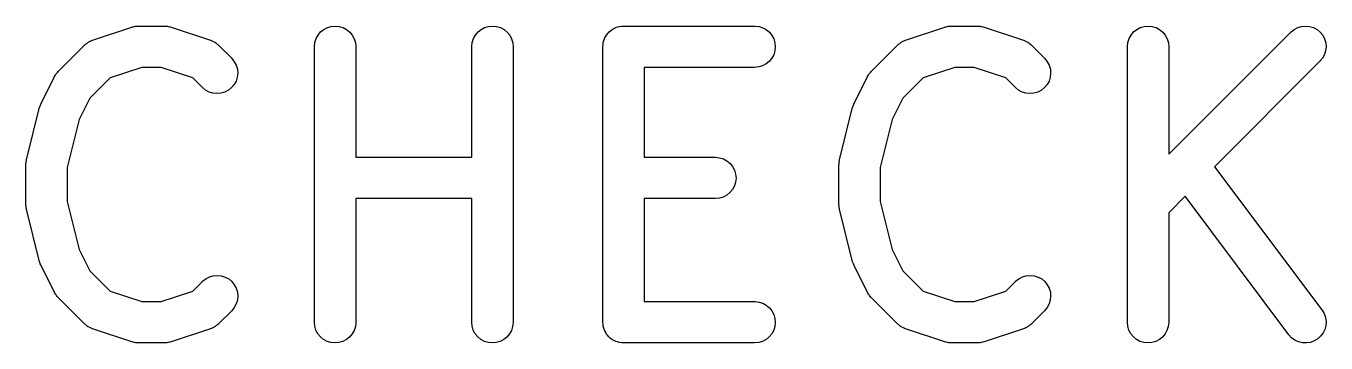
# Model space of a CAD drawing. Extents: x 55 to 222, y -110 to -60.
# Drawn here: x 202.18 to 211.62, y -94.1 to -91.8 of the extents above; entities that cross this region are included whole.
import ezdxf

# ---------------------------------------------------------------- set-up
doc = ezdxf.new("R2010")
doc.units = 0
doc.layers.add('BLACK', color=7, linetype='CONTINUOUS')

msp = doc.modelspace()

# ---------------------------------------------------------------- linework, layer by layer
at = {"layer": 'BLACK', "linetype": 'CONTINUOUS'}
for p, q in [((202.662, -91.9077), (202.948, -91.8125)), ((202.948, -91.8125), (202.95, -91.8118)), ((202.95, -91.8118), (202.958, -91.8101)), ((202.958, -91.8101), (202.966, -91.8076)), ((202.966, -91.8076), (202.972, -91.807)), ((202.972, -91.807), (202.978, -91.8057)), ((202.978, -91.8057), (202.987, -91.8056)), ((202.987, -91.8056), (202.995, -91.8048)), ((202.995, -91.8048), (203.186, -91.8048)), ((203.186, -91.8048), (203.188, -91.8048)), ((203.188, -91.8048), (203.196, -91.8057)), ((203.196, -91.8057), (203.205, -91.806)), ((203.205, -91.806), (203.211, -91.8073)), ((203.211, -91.8073), (203.217, -91.808)), ((203.217, -91.808), (203.225, -91.8106)), ((203.225, -91.8106), (203.233, -91.8125)), ((203.233, -91.8125), (203.519, -91.9077)), ((204.286, -91.8957), (204.3, -91.87)), ((204.3, -91.87), (204.319, -91.8476)), ((204.319, -91.8476), (204.342, -91.8292)), ((204.342, -91.8292), (204.368, -91.8157)), ((204.368, -91.8157), (204.396, -91.8074)), ((204.396, -91.8074), (204.425, -91.8048)), ((204.425, -91.8048), (204.454, -91.8078)), ((204.454, -91.8078), (204.482, -91.8165)), ((204.482, -91.8165), (204.508, -91.8304)), ((204.508, -91.8304), (204.53, -91.8491)), ((204.53, -91.8491), (204.549, -91.8718)), ((205.429, -91.8957), (205.443, -91.87)), ((205.443, -91.87), (205.462, -91.8476)), ((205.462, -91.8476), (205.485, -91.8292)), ((205.485, -91.8292), (205.51, -91.8157)), ((205.51, -91.8157), (205.539, -91.8074)), ((205.539, -91.8074), (205.568, -91.8048)), ((205.568, -91.8048), (205.597, -91.8078)), ((205.597, -91.8078), (205.625, -91.8165)), ((205.625, -91.8165), (205.651, -91.8304)), ((205.651, -91.8304), (205.673, -91.8491)), ((205.673, -91.8491), (205.692, -91.8718)), ((206.395, -91.87), (206.404, -91.8592)), ((206.395, -91.8705), (206.395, -91.87)), ((206.395, -91.8709), (206.395, -91.8705)), ((206.404, -91.8592), (206.413, -91.8483)), ((206.413, -91.8483), (206.414, -91.848)), ((206.414, -91.8476), (206.425, -91.8387)), ((206.414, -91.848), (206.414, -91.8476)), ((206.425, -91.8387), (206.436, -91.8298)), ((206.436, -91.8298), (206.437, -91.8296)), ((206.437, -91.8292), (206.449, -91.8227)), ((206.437, -91.8296), (206.437, -91.8292)), ((206.449, -91.8227), (206.462, -91.8161)), ((206.462, -91.8159), (206.463, -91.8157)), ((206.462, -91.8161), (206.462, -91.8159)), ((206.463, -91.8157), (206.476, -91.8117)), ((206.476, -91.8117), (206.49, -91.8076)), ((206.49, -91.8076), (206.491, -91.8074)), ((206.49, -91.8076), (206.49, -91.8076)), ((206.491, -91.8074), (206.505, -91.8061)), ((206.505, -91.8061), (206.519, -91.8048)), ((206.519, -91.8048), (207.471, -91.8048)), ((207.471, -91.8048), (207.474, -91.8048)), ((207.474, -91.8048), (207.503, -91.808)), ((207.503, -91.808), (207.531, -91.8169)), ((207.531, -91.8169), (207.556, -91.831)), ((207.556, -91.831), (207.579, -91.8498)), ((207.579, -91.8498), (207.597, -91.8726)), ((208.567, -91.9077), (208.853, -91.8125)), ((208.853, -91.8125), (208.855, -91.8118)), ((208.855, -91.8118), (208.863, -91.8101)), ((208.863, -91.8101), (208.871, -91.8076)), ((208.871, -91.8076), (208.877, -91.807)), ((208.877, -91.807), (208.883, -91.8057)), ((208.883, -91.8057), (208.892, -91.8056)), ((208.892, -91.8056), (208.9, -91.8048)), ((208.9, -91.8048), (209.09, -91.8048)), ((209.09, -91.8048), (209.093, -91.8048)), ((209.093, -91.8048), (209.101, -91.8057)), ((209.101, -91.8057), (209.109, -91.806)), ((209.109, -91.806), (209.115, -91.8073)), ((209.115, -91.8073), (209.122, -91.808)), ((209.122, -91.808), (209.13, -91.8106)), ((209.13, -91.8106), (209.138, -91.8125)), ((209.138, -91.8125), (209.424, -91.9077)), ((210.191, -91.8957), (210.205, -91.87)), ((210.205, -91.87), (210.224, -91.8476)), ((210.224, -91.8476), (210.246, -91.8292)), ((210.246, -91.8292), (210.272, -91.8157)), ((210.272, -91.8157), (210.3, -91.8074)), ((210.3, -91.8074), (210.33, -91.8048)), ((210.33, -91.8048), (210.359, -91.8078)), ((210.359, -91.8078), (210.387, -91.8165)), ((210.387, -91.8165), (210.412, -91.8304)), ((210.412, -91.8304), (210.435, -91.8491)), ((210.435, -91.8491), (210.454, -91.8718)), ((210.479, -92.7355), (211.365, -91.8487)), ((211.365, -91.8487), (211.367, -91.8472)), ((211.367, -91.8472), (211.39, -91.829)), ((211.39, -91.829), (211.416, -91.8155)), ((211.416, -91.8155), (211.444, -91.8073)), ((211.444, -91.8073), (211.473, -91.8048)), ((211.473, -91.8048), (211.502, -91.8079)), ((211.502, -91.8079), (211.53, -91.8167)), ((211.53, -91.8167), (211.556, -91.8307)), ((211.556, -91.8307), (211.578, -91.8494)), ((211.578, -91.8494), (211.597, -91.8722)), ((202.413, -92.1344), (202.603, -91.9439)), ((202.603, -91.9439), (202.605, -91.9425)), ((202.605, -91.9425), (202.608, -91.9397)), ((202.608, -91.9397), (202.611, -91.9365)), ((202.611, -91.9365), (202.62, -91.9306)), ((202.62, -91.9306), (202.628, -91.9242)), ((202.628, -91.9242), (202.632, -91.9222)), ((202.632, -91.9222), (202.635, -91.9196)), ((202.635, -91.9196), (202.645, -91.9154)), ((202.645, -91.9154), (202.654, -91.9107)), ((202.654, -91.9107), (202.658, -91.9095)), ((202.658, -91.9095), (202.662, -91.9077)), ((203.519, -91.9077), (203.521, -91.9084)), ((203.521, -91.9084), (203.525, -91.9102)), ((203.525, -91.9102), (203.529, -91.9115)), ((203.529, -91.9115), (203.538, -91.9164)), ((203.538, -91.9164), (203.547, -91.9207)), ((203.547, -91.9207), (203.551, -91.9233)), ((203.551, -91.9233), (203.555, -91.9254)), ((203.555, -91.9254), (203.563, -91.9319)), ((203.563, -91.9319), (203.571, -91.9379)), ((203.571, -91.9379), (203.574, -91.9411)), ((203.574, -91.9411), (203.577, -91.9439)), ((203.577, -91.9439), (203.673, -92.0392)), ((204.274, -91.9527), (204.277, -91.9236)), ((204.274, -91.9548), (204.274, -91.9527)), ((204.274, -93.9548), (204.274, -91.9548)), ((204.277, -91.9236), (204.286, -91.8957)), ((204.549, -91.8718), (204.562, -91.8976)), ((204.562, -91.8976), (204.571, -91.9256)), ((204.571, -91.9256), (204.574, -91.9548)), ((204.574, -91.9548), (204.574, -92.7571)), ((205.417, -91.9527), (205.42, -91.9236)), ((205.417, -91.9548), (205.417, -91.9527)), ((205.417, -92.7571), (205.417, -91.9548)), ((205.42, -91.9236), (205.429, -91.8957)), ((205.692, -91.8718), (205.705, -91.8976)), ((205.705, -91.8976), (205.714, -91.9256)), ((205.714, -91.9256), (205.717, -91.9548)), ((205.717, -91.9548), (205.717, -93.9548)), ((206.369, -91.9527), (206.371, -91.9386)), ((206.369, -91.9537), (206.369, -91.9527)), ((206.369, -91.9548), (206.369, -91.9537)), ((206.369, -91.9537), (206.369, -91.9537)), ((206.369, -91.9537), (206.369, -91.9537)), ((206.369, -93.9548), (206.369, -91.9548)), ((206.371, -91.9386), (206.372, -91.9246)), ((206.372, -91.9236), (206.377, -91.9101)), ((206.372, -91.9241), (206.372, -91.9236)), ((206.372, -91.9246), (206.372, -91.9241)), ((206.377, -91.9101), (206.381, -91.8966)), ((206.381, -91.8957), (206.388, -91.8833)), ((206.381, -91.8962), (206.381, -91.8957)), ((206.381, -91.8966), (206.381, -91.8962)), ((206.388, -91.8833), (206.395, -91.8709)), ((207.597, -91.8726), (207.611, -91.8986)), ((207.611, -91.8986), (207.619, -91.9267)), ((207.621, -91.9558), (207.618, -91.9849)), ((207.619, -91.9267), (207.621, -91.9558)), ((208.318, -92.1344), (208.508, -91.9439)), ((208.508, -91.9439), (208.51, -91.9425)), ((208.51, -91.9425), (208.513, -91.9397)), ((208.513, -91.9397), (208.516, -91.9365)), ((208.516, -91.9365), (208.525, -91.9306)), ((208.525, -91.9306), (208.533, -91.9242)), ((208.533, -91.9242), (208.537, -91.9222)), ((208.537, -91.9222), (208.54, -91.9196)), ((208.54, -91.9196), (208.549, -91.9154)), ((208.549, -91.9154), (208.559, -91.9107)), ((208.559, -91.9107), (208.563, -91.9095)), ((208.563, -91.9095), (208.567, -91.9077)), ((209.424, -91.9077), (209.426, -91.9084)), ((209.426, -91.9084), (209.43, -91.9102)), ((209.43, -91.9102), (209.434, -91.9115)), ((209.434, -91.9115), (209.443, -91.9164)), ((209.443, -91.9164), (209.452, -91.9207)), ((209.452, -91.9207), (209.456, -91.9233)), ((209.456, -91.9233), (209.46, -91.9254)), ((209.46, -91.9254), (209.468, -91.9319)), ((209.468, -91.9319), (209.476, -91.9379)), ((209.476, -91.9379), (209.479, -91.9411)), ((209.479, -91.9411), (209.482, -91.9439)), ((209.482, -91.9439), (209.577, -92.0392)), ((210.179, -91.9527), (210.182, -91.9236)), ((210.179, -91.9548), (210.179, -91.9527)), ((210.179, -93.9548), (210.179, -91.9548)), ((210.182, -91.9236), (210.191, -91.8957)), ((210.454, -91.8718), (210.467, -91.8976)), ((210.467, -91.8976), (210.476, -91.9256)), ((210.476, -91.9256), (210.479, -91.9548)), ((210.479, -91.9548), (210.479, -92.7355)), ((211.597, -91.8722), (211.61, -91.8981)), ((211.61, -91.8981), (211.619, -91.9261)), ((211.621, -91.9553), (211.618, -91.9844)), ((211.619, -91.9261), (211.621, -91.9553)), ((203.673, -92.0392), (203.674, -92.0407)), ((203.674, -92.0407), (203.692, -92.0635)), ((207.596, -92.0386), (207.577, -92.0612)), ((207.61, -92.0129), (207.596, -92.0386)), ((207.618, -91.9849), (207.61, -92.0129)), ((209.577, -92.0392), (209.579, -92.0407)), ((209.579, -92.0407), (209.597, -92.0635)), ((211.596, -92.0382), (211.577, -92.0608)), ((211.61, -92.0124), (211.596, -92.0382)), ((211.618, -91.9844), (211.61, -92.0124)), ((202.394, -92.157), (202.398, -92.1522)), ((202.398, -92.1522), (202.402, -92.147)), ((202.402, -92.147), (202.408, -92.1409)), ((202.408, -92.1409), (202.413, -92.1344)), ((203.02, -92.1048), (202.791, -92.1811)), ((203.161, -92.1048), (203.02, -92.1048)), ((203.39, -92.1811), (203.161, -92.1048)), ((203.692, -92.0635), (203.706, -92.0895)), ((203.706, -92.0895), (203.714, -92.1176)), ((203.717, -92.1468), (203.713, -92.1759)), ((203.714, -92.1176), (203.717, -92.1468)), ((207.471, -92.1048), (206.669, -92.1048)), ((206.669, -92.1048), (206.669, -92.7571)), ((207.501, -92.1019), (207.471, -92.1048)), ((207.529, -92.0934), (207.501, -92.1019)), ((207.554, -92.0797), (207.529, -92.0934)), ((207.577, -92.0612), (207.554, -92.0797)), ((208.299, -92.157), (208.303, -92.1522)), ((208.303, -92.1522), (208.307, -92.147)), ((208.307, -92.147), (208.312, -92.1409)), ((208.312, -92.1409), (208.318, -92.1344)), ((208.924, -92.1048), (208.695, -92.1811)), ((209.066, -92.1048), (208.924, -92.1048)), ((209.295, -92.1811), (209.066, -92.1048)), ((209.597, -92.0635), (209.611, -92.0895)), ((209.611, -92.0895), (209.619, -92.1176)), ((209.621, -92.1468), (209.618, -92.1759)), ((209.619, -92.1176), (209.621, -92.1468)), ((211.577, -92.0608), (210.812, -92.826)), ((202.29, -92.3639), (202.385, -92.1734)), ((202.385, -92.1734), (202.386, -92.1715)), ((202.386, -92.1715), (202.39, -92.1645)), ((202.39, -92.1645), (202.394, -92.157)), ((202.791, -92.1811), (202.642, -92.3293)), ((203.461, -92.2513), (203.39, -92.1811)), ((203.691, -92.2296), (203.672, -92.252)), ((203.705, -92.2038), (203.691, -92.2296)), ((203.713, -92.1759), (203.705, -92.2038)), ((208.194, -92.3639), (208.29, -92.1734)), ((208.29, -92.1734), (208.291, -92.1715)), ((208.291, -92.1715), (208.295, -92.1645)), ((208.295, -92.1645), (208.299, -92.157)), ((208.695, -92.1811), (208.547, -92.3293)), ((209.365, -92.2513), (209.295, -92.1811)), ((209.595, -92.2296), (209.577, -92.252)), ((209.61, -92.2038), (209.595, -92.2296)), ((209.618, -92.1759), (209.61, -92.2038)), ((202.642, -92.3293), (202.565, -92.4833)), ((203.483, -92.2699), (203.461, -92.2513)), ((203.509, -92.2837), (203.483, -92.2699)), ((203.537, -92.2923), (203.509, -92.2837)), ((203.566, -92.2952), (203.537, -92.2923)), ((203.595, -92.2925), (203.566, -92.2952)), ((203.623, -92.2841), (203.595, -92.2925)), ((203.649, -92.2705), (203.623, -92.2841)), ((203.672, -92.252), (203.649, -92.2705)), ((208.547, -92.3293), (208.47, -92.4833)), ((209.388, -92.2699), (209.365, -92.2513)), ((209.414, -92.2837), (209.388, -92.2699)), ((209.442, -92.2923), (209.414, -92.2837)), ((209.471, -92.2952), (209.442, -92.2923)), ((209.5, -92.2925), (209.471, -92.2952)), ((209.528, -92.2841), (209.5, -92.2925)), ((209.554, -92.2705), (209.528, -92.2841)), ((209.577, -92.252), (209.554, -92.2705)), ((202.183, -92.7755), (202.278, -92.3946)), ((202.278, -92.3946), (202.279, -92.3925)), ((202.279, -92.3912), (202.284, -92.3782)), ((202.279, -92.3919), (202.279, -92.3912)), ((202.279, -92.3925), (202.279, -92.3919)), ((202.284, -92.3782), (202.289, -92.3651)), ((202.289, -92.3645), (202.29, -92.3639)), ((202.289, -92.3651), (202.289, -92.3645)), ((208.088, -92.7755), (208.183, -92.3946)), ((208.183, -92.3946), (208.184, -92.3925)), ((208.184, -92.3912), (208.189, -92.3782)), ((208.184, -92.3919), (208.184, -92.3912)), ((208.184, -92.3925), (208.184, -92.3919)), ((208.189, -92.3782), (208.194, -92.3651)), ((208.194, -92.3645), (208.194, -92.3639)), ((208.194, -92.3651), (208.194, -92.3645)), ((202.565, -92.4833), (202.479, -92.8304)), ((208.47, -92.4833), (208.383, -92.8304)), ((202.179, -92.8045), (202.181, -92.7926)), ((202.179, -92.8072), (202.179, -92.8045)), ((202.179, -92.8098), (202.179, -92.8072)), ((202.179, -92.8119), (202.179, -92.8098)), ((202.179, -93.0976), (202.179, -92.8119)), ((202.181, -92.7926), (202.182, -92.7807)), ((202.182, -92.7807), (202.183, -92.7782)), ((202.183, -92.7782), (202.183, -92.7755)), ((204.574, -92.7571), (205.417, -92.7571)), ((206.669, -92.7571), (207.186, -92.7571)), ((207.186, -92.7571), (207.188, -92.7572)), ((207.188, -92.7572), (207.217, -92.7604)), ((207.217, -92.7604), (207.245, -92.7693)), ((207.245, -92.7693), (207.27, -92.7834)), ((207.27, -92.7834), (207.293, -92.8022)), ((207.293, -92.8022), (207.311, -92.825)), ((208.083, -92.8098), (208.084, -92.8072)), ((208.083, -92.8119), (208.083, -92.8098)), ((208.083, -93.0976), (208.083, -92.8119)), ((208.084, -92.8045), (208.085, -92.7926)), ((208.084, -92.8072), (208.084, -92.8045)), ((208.085, -92.7926), (208.087, -92.7807)), ((208.087, -92.7782), (208.088, -92.7755)), ((208.087, -92.7807), (208.087, -92.7782)), ((202.479, -92.8304), (202.479, -93.0792)), ((207.311, -92.825), (207.325, -92.851)), ((207.325, -92.851), (207.333, -92.879)), ((207.333, -92.879), (207.336, -92.9082)), ((207.336, -92.9082), (207.333, -92.9373)), ((208.383, -92.8304), (208.383, -93.0792)), ((210.812, -92.826), (211.591, -93.8648)), ((207.31, -92.991), (207.291, -93.0136)), ((207.324, -92.9653), (207.31, -92.991)), ((207.333, -92.9373), (207.324, -92.9653)), ((202.179, -93.1003), (202.179, -93.0976)), ((202.479, -93.0792), (202.565, -93.4262)), ((205.417, -93.0571), (204.574, -93.0571)), ((204.574, -93.0571), (204.574, -93.9548)), ((205.417, -93.9548), (205.417, -93.0571)), ((207.186, -93.0571), (206.669, -93.0571)), ((206.669, -93.0571), (206.669, -93.8048)), ((207.215, -93.0543), (207.186, -93.0571)), ((207.243, -93.0458), (207.215, -93.0543)), ((207.269, -93.0321), (207.243, -93.0458)), ((207.291, -93.0136), (207.269, -93.0321)), ((208.084, -93.1003), (208.083, -93.0976)), ((208.383, -93.0792), (208.47, -93.4262)), ((210.598, -93.0403), (210.479, -93.1598)), ((211.351, -94.0448), (210.598, -93.0403)), ((202.179, -93.1029), (202.179, -93.1003)), ((202.18, -93.1148), (202.179, -93.1029)), ((202.181, -93.1268), (202.18, -93.1148)), ((202.182, -93.1293), (202.181, -93.1268)), ((202.183, -93.132), (202.182, -93.1293)), ((202.183, -93.134), (202.183, -93.132)), ((202.278, -93.515), (202.183, -93.134)), ((208.083, -93.1029), (208.084, -93.1003)), ((208.085, -93.1148), (208.083, -93.1029)), ((208.086, -93.1268), (208.085, -93.1148)), ((208.087, -93.1293), (208.086, -93.1268)), ((208.087, -93.132), (208.087, -93.1293)), ((208.088, -93.134), (208.087, -93.132)), ((208.183, -93.515), (208.088, -93.134)), ((210.479, -93.1598), (210.479, -93.9548)), ((202.565, -93.4262), (202.642, -93.5802)), ((208.47, -93.4262), (208.547, -93.5802)), ((202.279, -93.5156), (202.278, -93.515)), ((202.279, -93.5163), (202.279, -93.5156)), ((202.283, -93.5294), (202.279, -93.5163)), ((202.288, -93.5425), (202.283, -93.5294)), ((202.288, -93.5431), (202.288, -93.5425)), ((202.289, -93.5438), (202.288, -93.5431)), ((202.29, -93.5457), (202.289, -93.5438)), ((202.385, -93.7361), (202.29, -93.5457)), ((208.183, -93.5156), (208.183, -93.515)), ((208.183, -93.5163), (208.183, -93.5156)), ((208.188, -93.5294), (208.183, -93.5163)), ((208.193, -93.5425), (208.188, -93.5294)), ((208.193, -93.5431), (208.193, -93.5425)), ((208.193, -93.5438), (208.193, -93.5431)), ((208.194, -93.5457), (208.193, -93.5438)), ((208.29, -93.7361), (208.194, -93.5457)), ((202.642, -93.5802), (202.791, -93.7284)), ((203.39, -93.7284), (203.461, -93.6582)), ((203.461, -93.6582), (203.462, -93.6567)), ((203.462, -93.6567), (203.485, -93.6385)), ((203.485, -93.6385), (203.511, -93.625)), ((203.511, -93.625), (203.539, -93.6168)), ((203.539, -93.6168), (203.568, -93.6143)), ((203.568, -93.6143), (203.597, -93.6175)), ((203.597, -93.6175), (203.625, -93.6262)), ((203.625, -93.6262), (203.651, -93.6402)), ((203.651, -93.6402), (203.673, -93.659)), ((203.673, -93.659), (203.692, -93.6817)), ((208.547, -93.5802), (208.695, -93.7284)), ((209.295, -93.7284), (209.365, -93.6582)), ((209.365, -93.6582), (209.367, -93.6567)), ((209.367, -93.6567), (209.39, -93.6385)), ((209.39, -93.6385), (209.416, -93.625)), ((209.416, -93.625), (209.444, -93.6168)), ((209.444, -93.6168), (209.473, -93.6143)), ((209.473, -93.6143), (209.502, -93.6175)), ((209.502, -93.6175), (209.53, -93.6262)), ((209.53, -93.6262), (209.556, -93.6402)), ((209.556, -93.6402), (209.578, -93.659)), ((209.578, -93.659), (209.597, -93.6817)), ((202.389, -93.7433), (202.385, -93.7361)), ((202.393, -93.7507), (202.389, -93.7433)), ((202.397, -93.7556), (202.393, -93.7507)), ((202.4, -93.7609), (202.397, -93.7556)), ((202.791, -93.7284), (203.02, -93.8048)), ((203.161, -93.8048), (203.39, -93.7284)), ((203.692, -93.6817), (203.706, -93.7076)), ((203.706, -93.7076), (203.714, -93.7357)), ((203.714, -93.7357), (203.717, -93.7648)), ((208.294, -93.7433), (208.29, -93.7361)), ((208.298, -93.7507), (208.294, -93.7433)), ((208.302, -93.7556), (208.298, -93.7507)), ((208.305, -93.7609), (208.302, -93.7556)), ((208.695, -93.7284), (208.924, -93.8048)), ((209.066, -93.8048), (209.295, -93.7284)), ((209.597, -93.6817), (209.61, -93.7076)), ((209.61, -93.7076), (209.619, -93.7357)), ((209.619, -93.7357), (209.621, -93.7648)), ((202.406, -93.767), (202.4, -93.7609)), ((202.412, -93.7736), (202.406, -93.767)), ((202.413, -93.7751), (202.412, -93.7736)), ((202.603, -93.9656), (202.413, -93.7751)), ((203.02, -93.8048), (203.161, -93.8048)), ((203.691, -93.8477), (203.673, -93.8704)), ((203.705, -93.8219), (203.691, -93.8477)), ((203.714, -93.7939), (203.705, -93.8219)), ((203.717, -93.7648), (203.714, -93.7939)), ((206.669, -93.8048), (207.471, -93.8048)), ((207.471, -93.8048), (207.474, -93.8048)), ((207.474, -93.8048), (207.503, -93.808)), ((207.503, -93.808), (207.531, -93.8169)), ((207.531, -93.8169), (207.556, -93.831)), ((207.556, -93.831), (207.579, -93.8498)), ((207.579, -93.8498), (207.597, -93.8726)), ((208.311, -93.767), (208.305, -93.7609)), ((208.316, -93.7736), (208.311, -93.767)), ((208.318, -93.7751), (208.316, -93.7736)), ((208.508, -93.9656), (208.318, -93.7751)), ((208.924, -93.8048), (209.066, -93.8048)), ((209.596, -93.8477), (209.577, -93.8704)), ((209.61, -93.8219), (209.596, -93.8477)), ((209.618, -93.7939), (209.61, -93.8219)), ((209.621, -93.7648), (209.618, -93.7939)), ((203.673, -93.8704), (203.577, -93.9656)), ((207.597, -93.8726), (207.611, -93.8986)), ((207.611, -93.8986), (207.619, -93.9267)), ((207.619, -93.9267), (207.621, -93.9558)), ((209.577, -93.8704), (209.482, -93.9656)), ((211.591, -93.8648), (211.593, -93.8664)), ((211.593, -93.8664), (211.608, -93.8917)), ((211.608, -93.8917), (211.617, -93.9193)), ((211.617, -93.9193), (211.621, -93.9483)), ((202.607, -93.9684), (202.603, -93.9656)), ((202.61, -93.9716), (202.607, -93.9684)), ((202.618, -93.9777), (202.61, -93.9716)), ((202.626, -93.9842), (202.618, -93.9777)), ((202.63, -93.9863), (202.626, -93.9842)), ((202.634, -93.9889), (202.63, -93.9863)), ((202.643, -93.9932), (202.634, -93.9889)), ((202.652, -93.998), (202.643, -93.9932)), ((202.656, -93.9993), (202.652, -93.998)), ((202.66, -94.0011), (202.656, -93.9993)), ((202.662, -94.0018), (202.66, -94.0011)), ((202.948, -94.0971), (202.662, -94.0018)), ((203.519, -94.0018), (203.233, -94.0971)), ((203.523, -94), (203.519, -94.0018)), ((203.527, -93.9988), (203.523, -94)), ((203.536, -93.9941), (203.527, -93.9988)), ((203.546, -93.9899), (203.536, -93.9941)), ((203.549, -93.9874), (203.546, -93.9899)), ((203.553, -93.9853), (203.549, -93.9874)), ((203.561, -93.9789), (203.553, -93.9853)), ((203.57, -93.973), (203.561, -93.9789)), ((203.573, -93.9698), (203.57, -93.973)), ((203.576, -93.9671), (203.573, -93.9698)), ((203.577, -93.9656), (203.576, -93.9671)), ((204.277, -93.9839), (204.274, -93.9548)), ((204.285, -94.0119), (204.277, -93.9839)), ((204.299, -94.0378), (204.285, -94.0119)), ((204.317, -94.0605), (204.299, -94.0378)), ((204.548, -94.0395), (204.529, -94.0619)), ((204.562, -94.0139), (204.548, -94.0395)), ((204.571, -93.9859), (204.562, -94.0139)), ((204.574, -93.9569), (204.571, -93.9859)), ((204.574, -93.9548), (204.574, -93.9569)), ((205.42, -93.9839), (205.417, -93.9548)), ((205.428, -94.0119), (205.42, -93.9839)), ((205.442, -94.0378), (205.428, -94.0119)), ((205.46, -94.0605), (205.442, -94.0378)), ((205.69, -94.0395), (205.672, -94.0619)), ((205.705, -94.0139), (205.69, -94.0395)), ((205.713, -93.9859), (205.705, -94.0139)), ((205.717, -93.9569), (205.713, -93.9859)), ((205.717, -93.9548), (205.717, -93.9569)), ((206.37, -93.9688), (206.369, -93.9548)), ((206.372, -93.9829), (206.37, -93.9688)), ((206.372, -93.9834), (206.372, -93.9829)), ((206.372, -93.9839), (206.372, -93.9834)), ((206.376, -93.9974), (206.372, -93.9839)), ((206.38, -94.011), (206.376, -93.9974)), ((206.38, -94.0114), (206.38, -94.011)), ((206.38, -94.0119), (206.38, -94.0114)), ((206.387, -94.0244), (206.38, -94.0119)), ((206.394, -94.0369), (206.387, -94.0244)), ((206.394, -94.0373), (206.394, -94.0369)), ((206.394, -94.0378), (206.394, -94.0373)), ((206.403, -94.0487), (206.394, -94.0378)), ((207.596, -94.0386), (207.577, -94.0612)), ((207.61, -94.0129), (207.596, -94.0386)), ((207.618, -93.9849), (207.61, -94.0129)), ((207.621, -93.9558), (207.618, -93.9849)), ((208.512, -93.9684), (208.508, -93.9656)), ((208.515, -93.9716), (208.512, -93.9684)), ((208.523, -93.9777), (208.515, -93.9716)), ((208.531, -93.9842), (208.523, -93.9777)), ((208.535, -93.9863), (208.531, -93.9842)), ((208.538, -93.9889), (208.535, -93.9863)), ((208.548, -93.9932), (208.538, -93.9889)), ((208.557, -93.998), (208.548, -93.9932)), ((208.561, -93.9993), (208.557, -93.998)), ((208.565, -94.0011), (208.561, -93.9993)), ((208.567, -94.0018), (208.565, -94.0011)), ((208.853, -94.0971), (208.567, -94.0018)), ((209.424, -94.0018), (209.138, -94.0971)), ((209.428, -94), (209.424, -94.0018)), ((209.432, -93.9988), (209.428, -94)), ((209.441, -93.9941), (209.432, -93.9988)), ((209.45, -93.9899), (209.441, -93.9941)), ((209.454, -93.9874), (209.45, -93.9899)), ((209.458, -93.9853), (209.454, -93.9874)), ((209.466, -93.9789), (209.458, -93.9853)), ((209.474, -93.973), (209.466, -93.9789)), ((209.477, -93.9698), (209.474, -93.973)), ((209.481, -93.9671), (209.477, -93.9698)), ((209.482, -93.9656), (209.481, -93.9671)), ((210.181, -93.9839), (210.179, -93.9548)), ((210.19, -94.0119), (210.181, -93.9839)), ((210.204, -94.0378), (210.19, -94.0119)), ((210.222, -94.0605), (210.204, -94.0378)), ((210.452, -94.0395), (210.434, -94.0619)), ((210.466, -94.0139), (210.452, -94.0395)), ((210.475, -93.9859), (210.466, -94.0139)), ((210.479, -93.9569), (210.475, -93.9859)), ((210.479, -93.9548), (210.479, -93.9569)), ((211.6, -94.0323), (211.582, -94.0558)), ((211.612, -94.0059), (211.6, -94.0323)), ((211.62, -93.9775), (211.612, -94.0059)), ((211.621, -93.9483), (211.62, -93.9775)), ((202.956, -94.0989), (202.948, -94.0971)), ((202.964, -94.1015), (202.956, -94.0989)), ((202.97, -94.1022), (202.964, -94.1015)), ((202.976, -94.1036), (202.97, -94.1022)), ((202.985, -94.1038), (202.976, -94.1036)), ((202.993, -94.1047), (202.985, -94.1038)), ((202.995, -94.1048), (202.993, -94.1047)), ((203.186, -94.1048), (202.995, -94.1048)), ((203.194, -94.1039), (203.186, -94.1048)), ((203.203, -94.1038), (203.194, -94.1039)), ((203.209, -94.1025), (203.203, -94.1038)), ((203.215, -94.1019), (203.209, -94.1025)), ((203.223, -94.0995), (203.215, -94.1019)), ((203.231, -94.0977), (203.223, -94.0995)), ((203.233, -94.0971), (203.231, -94.0977)), ((204.34, -94.0791), (204.317, -94.0605)), ((204.366, -94.093), (204.34, -94.0791)), ((204.394, -94.1017), (204.366, -94.093)), ((204.423, -94.1048), (204.394, -94.1017)), ((204.452, -94.1021), (204.423, -94.1048)), ((204.48, -94.0938), (204.452, -94.1021)), ((204.506, -94.0803), (204.48, -94.0938)), ((204.529, -94.0619), (204.506, -94.0803)), ((205.483, -94.0791), (205.46, -94.0605)), ((205.509, -94.093), (205.483, -94.0791)), ((205.537, -94.1017), (205.509, -94.093)), ((205.566, -94.1048), (205.537, -94.1017)), ((205.595, -94.1021), (205.566, -94.1048)), ((205.623, -94.0938), (205.595, -94.1021)), ((205.649, -94.0803), (205.623, -94.0938)), ((205.672, -94.0619), (205.649, -94.0803)), ((206.412, -94.0597), (206.403, -94.0487)), ((206.412, -94.06), (206.412, -94.0597)), ((206.413, -94.0605), (206.412, -94.06)), ((206.423, -94.0695), (206.413, -94.0605)), ((206.434, -94.0785), (206.423, -94.0695)), ((206.435, -94.0788), (206.434, -94.0785)), ((206.435, -94.0791), (206.435, -94.0788)), ((206.448, -94.0858), (206.435, -94.0791)), ((206.46, -94.0926), (206.448, -94.0858)), ((206.46, -94.0928), (206.46, -94.0926)), ((206.461, -94.093), (206.46, -94.0928)), ((206.474, -94.0972), (206.461, -94.093)), ((206.488, -94.1015), (206.474, -94.0972)), ((206.489, -94.1017), (206.488, -94.1015)), ((206.488, -94.1015), (206.488, -94.1015)), ((206.503, -94.1032), (206.489, -94.1017)), ((206.517, -94.1047), (206.503, -94.1032)), ((206.518, -94.1048), (206.517, -94.1047)), ((206.519, -94.1048), (206.518, -94.1048)), ((206.518, -94.1048), (206.518, -94.1048)), ((206.518, -94.1048), (206.518, -94.1048)), ((207.471, -94.1048), (206.519, -94.1048)), ((207.501, -94.1019), (207.471, -94.1048)), ((207.529, -94.0934), (207.501, -94.1019)), ((207.554, -94.0797), (207.529, -94.0934)), ((207.577, -94.0612), (207.554, -94.0797)), ((208.861, -94.0989), (208.853, -94.0971)), ((208.869, -94.1015), (208.861, -94.0989)), ((208.875, -94.1022), (208.869, -94.1015)), ((208.881, -94.1036), (208.875, -94.1022)), ((208.89, -94.1038), (208.881, -94.1036)), ((208.898, -94.1047), (208.89, -94.1038)), ((208.9, -94.1048), (208.898, -94.1047)), ((209.09, -94.1048), (208.9, -94.1048)), ((209.099, -94.1039), (209.09, -94.1048)), ((209.107, -94.1038), (209.099, -94.1039)), ((209.113, -94.1025), (209.107, -94.1038)), ((209.12, -94.1019), (209.113, -94.1025)), ((209.128, -94.0995), (209.12, -94.1019)), ((209.136, -94.0977), (209.128, -94.0995)), ((209.138, -94.0971), (209.136, -94.0977)), ((210.245, -94.0791), (210.222, -94.0605)), ((210.27, -94.093), (210.245, -94.0791)), ((210.298, -94.1017), (210.27, -94.093)), ((210.328, -94.1048), (210.298, -94.1017)), ((210.357, -94.1021), (210.328, -94.1048)), ((210.385, -94.0938), (210.357, -94.1021)), ((210.411, -94.0803), (210.385, -94.0938)), ((210.434, -94.0619), (210.411, -94.0803)), ((211.371, -94.0664), (211.351, -94.0448)), ((211.395, -94.0837), (211.371, -94.0664)), ((211.421, -94.0961), (211.395, -94.0837)), ((211.45, -94.1032), (211.421, -94.0961)), ((211.479, -94.1046), (211.45, -94.1032)), ((211.508, -94.1003), (211.479, -94.1046)), ((211.535, -94.0904), (211.508, -94.1003)), ((211.561, -94.0754), (211.535, -94.0904)), ((211.582, -94.0558), (211.561, -94.0754))]:
    msp.add_line(p, q, dxfattribs=at)

doc.saveas('drawing.dxf')
